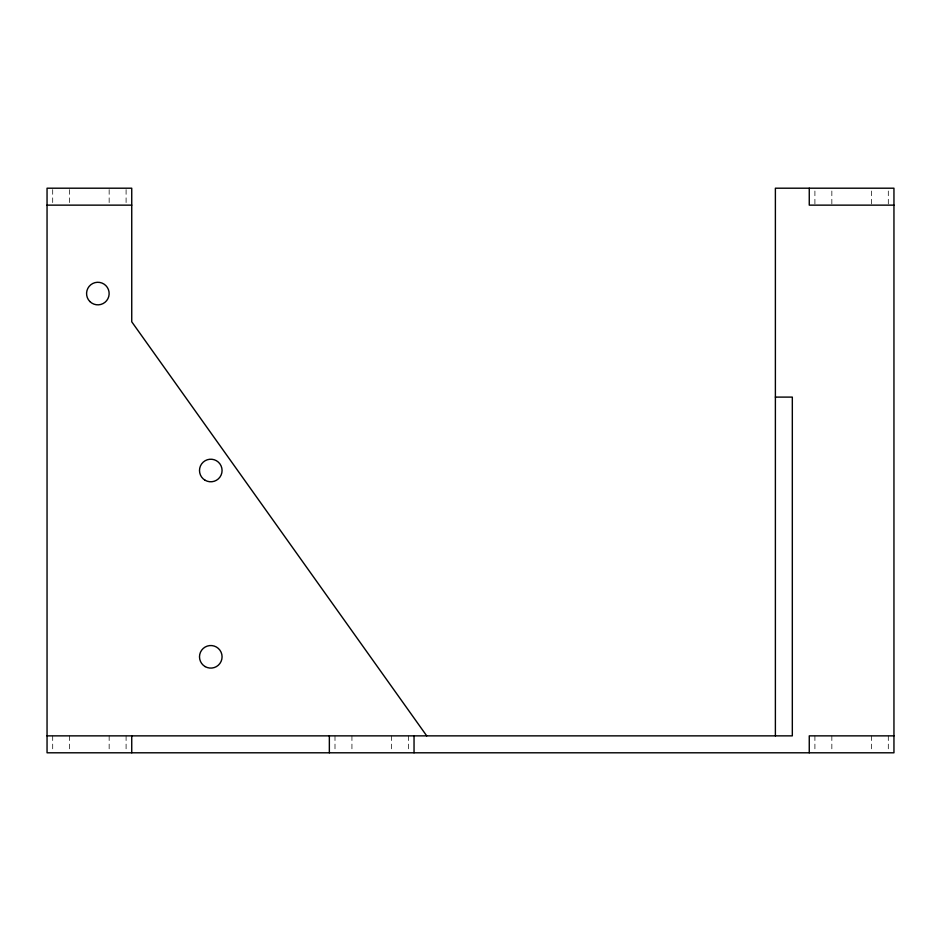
<?xml version="1.0" encoding="UTF-8"?>
<svg xmlns="http://www.w3.org/2000/svg" width="941" height="941" viewBox="0 0 941 941"><rect width="100%" height="100%" fill="white"/><g stroke="black" fill="none" stroke-linecap="round" stroke-linejoin="round"><path stroke-width="0.71" stroke-dasharray="4.71 3.53" d="M888.304 191.023L888.304 205.138M888.304 735.862L888.304 751.388M871.366 191.023L871.366 205.138M871.366 735.862L871.366 751.388M831.844 191.023L831.844 205.138M831.844 735.862L831.844 751.388M814.906 191.023L814.906 205.138M814.906 735.862L814.906 751.388M408.394 735.862L408.394 751.388M391.456 735.862L391.456 751.388M351.934 735.862L351.934 751.388M334.996 735.862L334.996 751.388M126.094 189.611L126.094 205.138M126.094 735.862L126.094 751.388M109.156 189.611L109.156 205.138M109.156 735.862L109.156 751.388M69.634 189.611L69.634 203.726M69.634 735.862L69.634 751.388M52.696 189.611L52.696 205.138M52.696 735.862L52.696 751.388"/><path stroke-width="1.41" d="M47.05 205.138L131.74 205.138M893.95 205.138L809.26 205.138L809.26 188.2M775.384 397.102L792.322 397.102L792.322 735.862L47.05 735.862M893.95 735.862L809.26 735.862L809.26 752.8M426.732 735.862L131.74 321.787L131.74 188.2L47.05 188.2L47.05 752.8L893.95 752.8L893.95 188.2L775.384 188.2L775.384 735.862M414.04 735.862L414.04 752.8M329.35 735.862L329.35 752.8M131.74 735.862L131.74 752.8M89.877 301.543A11.292 11.292 0 0 0 108.768 296.474A11.292 11.292 0 0 0 94.947 282.653A11.292 11.292 0 0 0 89.877 301.543M205.138 666.593A11.292 11.292 0 0 0 222.076 656.818A11.292 11.292 0 0 0 205.138 647.043A11.292 11.292 0 0 0 205.138 666.593M205.138 480.275A11.292 11.292 0 0 0 222.076 470.5A11.292 11.292 0 0 0 205.138 460.725A11.292 11.292 0 0 0 205.138 480.275"/></g></svg>
